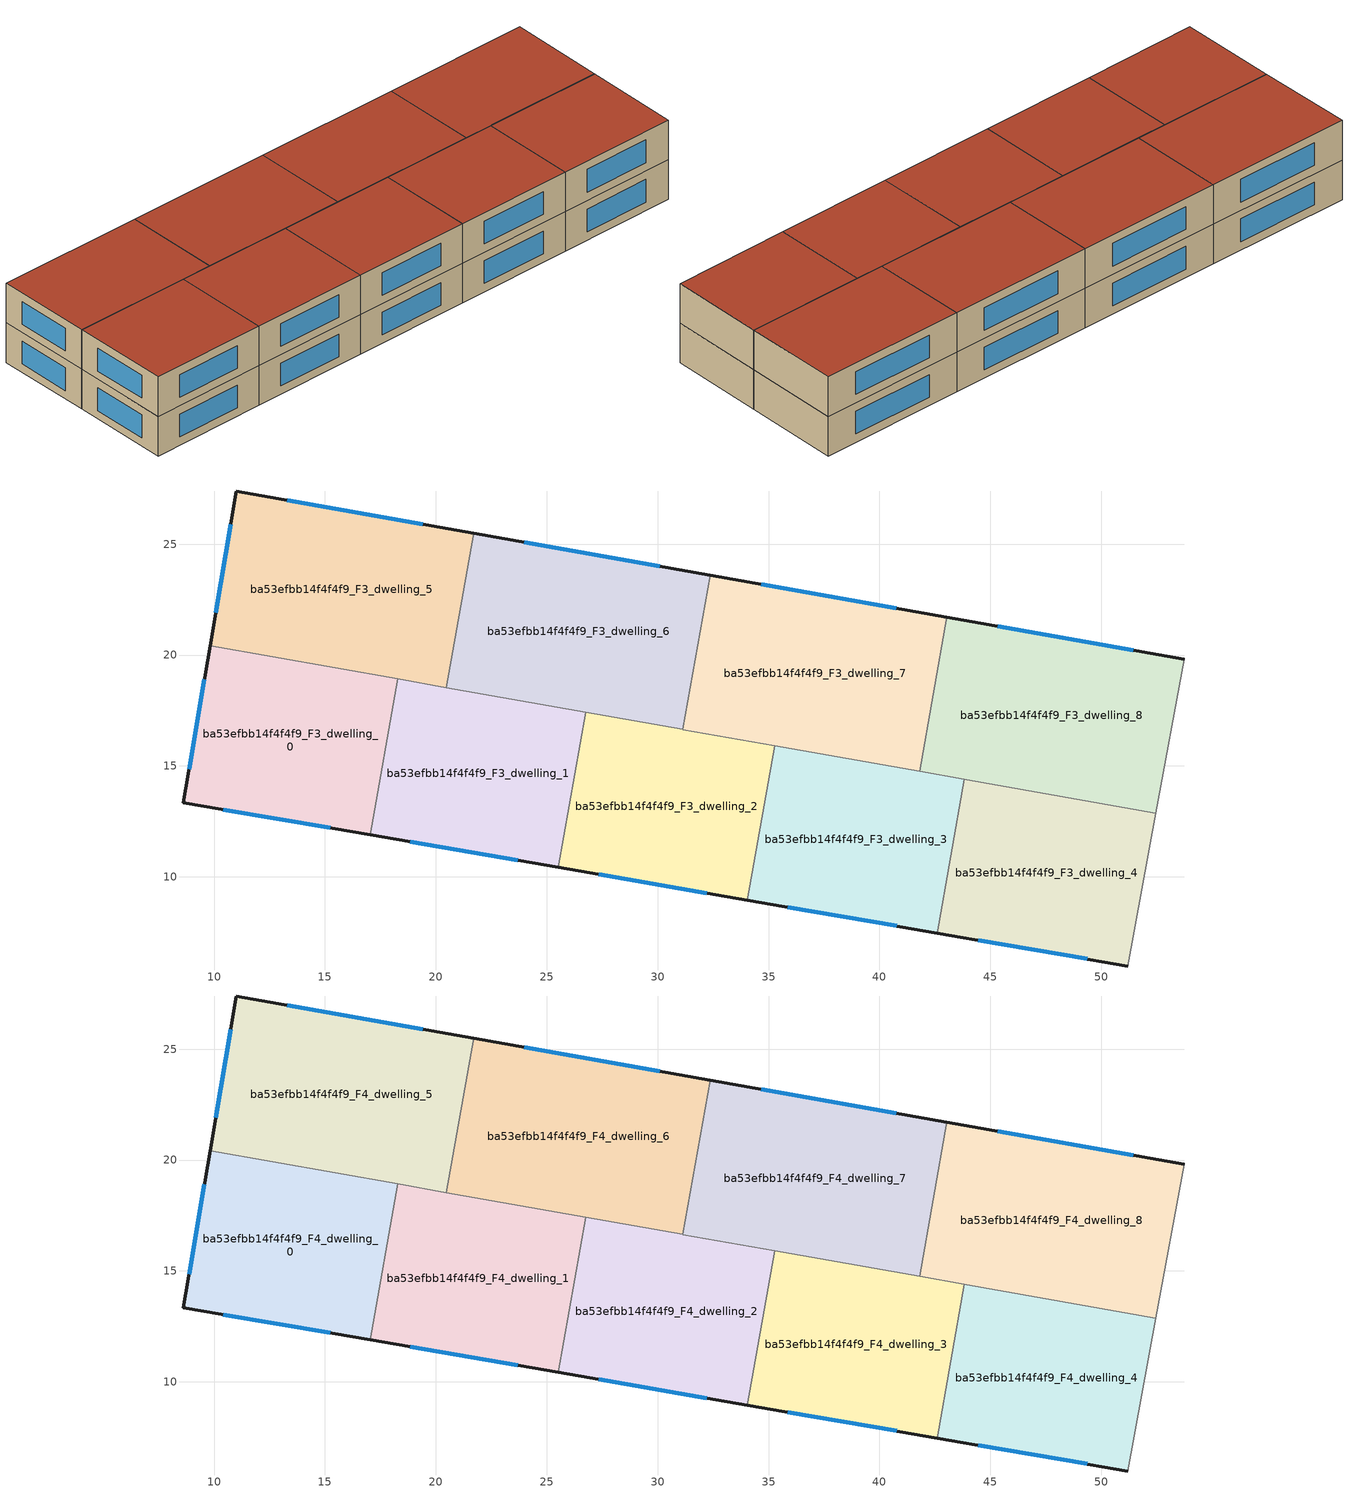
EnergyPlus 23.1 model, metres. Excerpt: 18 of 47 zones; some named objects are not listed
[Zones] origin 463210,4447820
ba53efbb14f4f4f9_F3_dwelling_0
 floor to ba53efbb14f4f4f9_F2_dwelling_0 (EU_floor_Construction): 18.28,18.92 17.03,11.89 8.62,13.34 9.82,20.42 z9
 wall outside (EU_wall_Construction): 9.82,20.42 8.62,13.34 17.03,11.89 z9:12
 wall to ba53efbb14f4f4f9_F3_dwelling_1 (EU_wall_Construction): 17.03,11.89 18.28,18.92 z9:12
 wall to ba53efbb14f4f4f9_F3_dwelling_5 (EU_wall_Construction): 18.28,18.92 9.82,20.42 z9:12
 window (EU_Window_Construction): 10.42,13.03 15.23,12.2 / 9.56,18.91 8.88,14.86 z9.64:11.36
ba53efbb14f4f4f9_F3_dwelling_1
 floor to ba53efbb14f4f4f9_F2_dwelling_1 (EU_floor_Construction): 26.75,17.42 25.51,10.42 17.03,11.89 18.28,18.92 z9
 wall outside (EU_wall_Construction): 17.03,11.89 25.51,10.42 z9:12
 wall to ba53efbb14f4f4f9_F3_dwelling_2 (EU_wall_Construction): 25.51,10.42 26.75,17.42 z9:12
 wall to ba53efbb14f4f4f9_F3_dwelling_6 (EU_wall_Construction): 26.75,17.42 20.47,18.53 z9:12
 wall to ba53efbb14f4f4f9_F3_dwelling_5 (EU_wall_Construction): 20.47,18.53 18.28,18.92 z9:12
 window (EU_Window_Construction): 18.85,11.57 23.7,10.74 z9.64:11.36
ba53efbb14f4f4f9_F3_dwelling_2
 floor to ba53efbb14f4f4f9_F2_dwelling_2 (EU_floor_Construction): 35.27,15.91 34.04,8.95 25.51,10.42 26.75,17.42 z9
 wall outside (EU_wall_Construction): 25.51,10.42 34.04,8.95 z9:12
 wall to ba53efbb14f4f4f9_F3_dwelling_3 (EU_wall_Construction): 34.04,8.95 35.27,15.91 z9:12
 wall to ba53efbb14f4f4f9_F3_dwelling_7 (EU_wall_Construction): 35.27,15.91 31.14,16.64 z9:12
 wall to ba53efbb14f4f4f9_F3_dwelling_6 (EU_wall_Construction): 31.14,16.64 26.75,17.42 z9:12
 window (EU_Window_Construction): 27.34,10.11 32.21,9.26 z9.64:11.36
ba53efbb14f4f4f9_F3_dwelling_3
 floor to ba53efbb14f4f4f9_F2_dwelling_3 (EU_floor_Construction): 43.84,14.39 42.61,7.46 34.04,8.95 35.27,15.91 z9
 wall outside (EU_wall_Construction): 34.04,8.95 42.61,7.46 z9:12
 wall to ba53efbb14f4f4f9_F3_dwelling_4 (EU_wall_Construction): 42.61,7.46 43.84,14.39 z9:12
 wall to ba53efbb14f4f4f9_F3_dwelling_8 (EU_wall_Construction): 43.84,14.39 41.81,14.75 z9:12
 wall to ba53efbb14f4f4f9_F3_dwelling_7 (EU_wall_Construction): 41.81,14.75 35.27,15.91 z9:12
 window (EU_Window_Construction): 35.87,8.63 40.77,7.78 z9.64:11.36
ba53efbb14f4f4f9_F3_dwelling_4
 floor to ba53efbb14f4f4f9_F2_dwelling_4 (EU_floor_Construction): 52.46,12.86 51.2,5.98 42.61,7.46 43.84,14.39 z9
 wall outside (EU_wall_Construction): 42.61,7.46 51.2,5.98 z9:12
 wall adiabatic (EU_wall_Construction): 51.2,5.98 52.46,12.86 z9:12
 wall to ba53efbb14f4f4f9_F3_dwelling_8 (EU_wall_Construction): 52.46,12.86 43.95,14.37 43.84,14.39 z9:12
 window (EU_Window_Construction): 44.45,7.15 49.36,6.3 z9.64:11.36
ba53efbb14f4f4f9_F3_dwelling_5
 floor to ba53efbb14f4f4f9_F2_dwelling_5 (EU_floor_Construction): 21.71,25.5 20.47,18.53 9.82,20.42 11.01,27.4 z9
 wall outside (EU_wall_Construction): 21.71,25.5 11.01,27.4 9.82,20.42 z9:12
 wall to ba53efbb14f4f4f9_F3_dwelling_6 (EU_wall_Construction): 20.47,18.53 21.71,25.5 z9:12
 window (EU_Window_Construction): 10.76,25.9 10.08,21.92 / 19.41,25.91 13.3,26.99 z9.64:11.36
ba53efbb14f4f4f9_F3_dwelling_6
 floor to ba53efbb14f4f4f9_F2_dwelling_6 (EU_floor_Construction): 32.38,23.61 31.14,16.64 20.47,18.53 21.71,25.5 z9
 wall outside (EU_wall_Construction): 32.38,23.61 21.71,25.5 z9:12
 wall to ba53efbb14f4f4f9_F3_dwelling_7 (EU_wall_Construction): 31.14,16.64 32.38,23.61 z9:12
 window (EU_Window_Construction): 30.09,24.01 23.99,25.09 z9.64:11.36
ba53efbb14f4f4f9_F3_dwelling_7
 floor to ba53efbb14f4f4f9_F2_dwelling_7 (EU_floor_Construction): 43.05,21.71 41.81,14.75 31.14,16.64 32.38,23.61 z9
 wall outside (EU_wall_Construction): 43.05,21.71 32.38,23.61 z9:12
 wall to ba53efbb14f4f4f9_F3_dwelling_8 (EU_wall_Construction): 41.81,14.75 43.05,21.71 z9:12
 window (EU_Window_Construction): 40.76,22.12 34.66,23.2 z9.64:11.36
ba53efbb14f4f4f9_F3_dwelling_8
 floor to ba53efbb14f4f4f9_F2_dwelling_8 (EU_floor_Construction): 53.74,19.82 52.46,12.86 41.81,14.75 43.05,21.71 z9
 wall outside (EU_wall_Construction): 53.74,19.82 43.05,21.71 z9:12
 wall adiabatic (EU_wall_Construction): 52.46,12.86 53.74,19.82 z9:12
 window (EU_Window_Construction): 51.45,20.22 45.34,21.31 z9.64:11.36
ba53efbb14f4f4f9_F4_dwelling_0
 floor to ba53efbb14f4f4f9_F3_dwelling_0 (EU_floor_Construction): 18.28,18.92 17.03,11.89 8.62,13.34 9.82,20.42 z12
 wall outside (EU_wall_Construction): 9.82,20.42 8.62,13.34 17.03,11.89 z12:15
 wall to ba53efbb14f4f4f9_F4_dwelling_1 (EU_wall_Construction): 17.03,11.89 18.28,18.92 z12:15
 wall to ba53efbb14f4f4f9_F4_dwelling_5 (EU_wall_Construction): 18.28,18.92 9.82,20.42 z12:15
 window (EU_Window_Construction): 10.42,13.03 15.23,12.2 / 9.56,18.91 8.88,14.86 z12.64:14.36
 roof outside (EU_roof_Construction): 17.03,11.89 18.28,18.92 9.82,20.42 8.62,13.34 z15
ba53efbb14f4f4f9_F4_dwelling_1
 floor to ba53efbb14f4f4f9_F3_dwelling_1 (EU_floor_Construction): 26.75,17.42 25.51,10.42 17.03,11.89 18.28,18.92 z12
 wall outside (EU_wall_Construction): 17.03,11.89 25.51,10.42 z12:15
 wall to ba53efbb14f4f4f9_F4_dwelling_2 (EU_wall_Construction): 25.51,10.42 26.75,17.42 z12:15
 wall to ba53efbb14f4f4f9_F4_dwelling_6 (EU_wall_Construction): 26.75,17.42 20.47,18.53 z12:15
 wall to ba53efbb14f4f4f9_F4_dwelling_5 (EU_wall_Construction): 20.47,18.53 18.28,18.92 z12:15
 window (EU_Window_Construction): 18.85,11.57 23.7,10.74 z12.64:14.36
 roof outside (EU_roof_Construction): 25.51,10.42 26.75,17.42 18.28,18.92 17.03,11.89 z15
ba53efbb14f4f4f9_F4_dwelling_2
 floor to ba53efbb14f4f4f9_F3_dwelling_2 (EU_floor_Construction): 35.27,15.91 34.04,8.95 25.51,10.42 26.75,17.42 z12
 wall outside (EU_wall_Construction): 25.51,10.42 34.04,8.95 z12:15
 wall to ba53efbb14f4f4f9_F4_dwelling_3 (EU_wall_Construction): 34.04,8.95 35.27,15.91 z12:15
 wall to ba53efbb14f4f4f9_F4_dwelling_7 (EU_wall_Construction): 35.27,15.91 31.14,16.64 z12:15
 wall to ba53efbb14f4f4f9_F4_dwelling_6 (EU_wall_Construction): 31.14,16.64 26.75,17.42 z12:15
 window (EU_Window_Construction): 27.34,10.11 32.21,9.26 z12.64:14.36
 roof outside (EU_roof_Construction): 34.04,8.95 35.27,15.91 26.75,17.42 25.51,10.42 z15
ba53efbb14f4f4f9_F4_dwelling_3
 floor to ba53efbb14f4f4f9_F3_dwelling_3 (EU_floor_Construction): 43.84,14.39 42.61,7.46 34.04,8.95 35.27,15.91 z12
 wall outside (EU_wall_Construction): 34.04,8.95 42.61,7.46 z12:15
 wall to ba53efbb14f4f4f9_F4_dwelling_4 (EU_wall_Construction): 42.61,7.46 43.84,14.39 z12:15
 wall to ba53efbb14f4f4f9_F4_dwelling_8 (EU_wall_Construction): 43.84,14.39 41.81,14.75 z12:15
 wall to ba53efbb14f4f4f9_F4_dwelling_7 (EU_wall_Construction): 41.81,14.75 35.27,15.91 z12:15
 window (EU_Window_Construction): 35.87,8.63 40.77,7.78 z12.64:14.36
 roof outside (EU_roof_Construction): 42.61,7.46 43.84,14.39 35.27,15.91 34.04,8.95 z15
ba53efbb14f4f4f9_F4_dwelling_4
 floor to ba53efbb14f4f4f9_F3_dwelling_4 (EU_floor_Construction): 52.46,12.86 51.2,5.98 42.61,7.46 43.84,14.39 z12
 wall outside (EU_wall_Construction): 42.61,7.46 51.2,5.98 z12:15
 wall adiabatic (EU_wall_Construction): 51.2,5.98 52.46,12.86 z12:15
 wall to ba53efbb14f4f4f9_F4_dwelling_8 (EU_wall_Construction): 52.46,12.86 43.95,14.37 43.84,14.39 z12:15
 window (EU_Window_Construction): 44.45,7.15 49.36,6.3 z12.64:14.36
 roof outside (EU_roof_Construction): 51.2,5.98 52.46,12.86 43.84,14.39 42.61,7.46 z15
ba53efbb14f4f4f9_F4_dwelling_5
 floor to ba53efbb14f4f4f9_F3_dwelling_5 (EU_floor_Construction): 21.71,25.5 20.47,18.53 9.82,20.42 11.01,27.4 z12
 wall outside (EU_wall_Construction): 21.71,25.5 11.01,27.4 9.82,20.42 z12:15
 wall to ba53efbb14f4f4f9_F4_dwelling_6 (EU_wall_Construction): 20.47,18.53 21.71,25.5 z12:15
 window (EU_Window_Construction): 10.76,25.9 10.08,21.92 / 19.41,25.91 13.3,26.99 z12.64:14.36
 roof outside (EU_roof_Construction): 20.47,18.53 21.71,25.5 11.01,27.4 9.82,20.42 z15
ba53efbb14f4f4f9_F4_dwelling_6
 floor to ba53efbb14f4f4f9_F3_dwelling_6 (EU_floor_Construction): 32.38,23.61 31.14,16.64 20.47,18.53 21.71,25.5 z12
 wall outside (EU_wall_Construction): 32.38,23.61 21.71,25.5 z12:15
 wall to ba53efbb14f4f4f9_F4_dwelling_7 (EU_wall_Construction): 31.14,16.64 32.38,23.61 z12:15
 window (EU_Window_Construction): 30.09,24.01 23.99,25.09 z12.64:14.36
 roof outside (EU_roof_Construction): 31.14,16.64 32.38,23.61 21.71,25.5 20.47,18.53 z15
ba53efbb14f4f4f9_F4_dwelling_7
 floor to ba53efbb14f4f4f9_F3_dwelling_7 (EU_floor_Construction): 43.05,21.71 41.81,14.75 31.14,16.64 32.38,23.61 z12
 wall outside (EU_wall_Construction): 43.05,21.71 32.38,23.61 z12:15
 wall to ba53efbb14f4f4f9_F4_dwelling_8 (EU_wall_Construction): 41.81,14.75 43.05,21.71 z12:15
 window (EU_Window_Construction): 40.76,22.12 34.66,23.2 z12.64:14.36
 roof outside (EU_roof_Construction): 41.81,14.75 43.05,21.71 32.38,23.61 31.14,16.64 z15
ba53efbb14f4f4f9_F4_dwelling_8
 floor to ba53efbb14f4f4f9_F3_dwelling_8 (EU_floor_Construction): 53.74,19.82 52.46,12.86 41.81,14.75 43.05,21.71 z12
 wall outside (EU_wall_Construction): 53.74,19.82 43.05,21.71 z12:15
 wall adiabatic (EU_wall_Construction): 52.46,12.86 53.74,19.82 z12:15
 window (EU_Window_Construction): 51.45,20.22 45.34,21.31 z12.64:14.36
 roof outside (EU_roof_Construction): 52.46,12.86 53.74,19.82 43.05,21.71 41.81,14.75 z15
[Building]
EU S2 Campaign: North Axis=0; Terrain=City; Solar Distribution=FullExterior
[Site:Location]
Yerevan-Zvartnots.Intl.AP: Latitude=40.15; Longitude=44.383; Time Zone=4; Elevation=854
[SizingPeriod:WeatherFileDays]
AnnualSizingPeriod: Begin Month=1; Begin Day of Month=1; End Month=12; End Day of Month=31; Day of Week for Start Day=Monday; Use Weather File Daylight Saving Period=No; Use Weather File Rain and Snow Indicators=No
[MATERIAL]
EU_InternalMass_Material: Roughness=MediumRough; Thickness=0.1; Conductivity=1; Density=1800; Specific Heat=900; Thermal Absorptance=0.9; Solar Absorptance=0.7; Visible Absorptance=0.7
[MATERIAL:NOMASS] Roughness=MediumRough; Thermal Absorptance=0.9; Solar Absorptance=0.7; Visible Absorptance=0.7
Name | Thermal Resistance
EU_wall_NoMass | 1.05043
EU_roof_NoMass | 1.45357
EU_floor_NoMass | 0.478065
[WINDOWMATERIAL:SIMPLEGLAZINGSYSTEM]
EU_Window_SimpleGlazing: UFactor=2.5566; Solar Heat Gain Coefficient=0.75; Visible Transmittance=0.75
[CONSTRUCTION]
EU_wall_Construction: EU_wall_NoMass
EU_roof_Construction: EU_roof_NoMass
EU_floor_Construction: EU_floor_NoMass
EU_Window_Construction: EU_Window_SimpleGlazing
EU_InternalMass_Construction: EU_InternalMass_Material
[ZONE] Type=1; Multiplier=1; Ceiling Height=autocalculate; Floor Area=autocalculate; Part of Total Floor Area=Yes
Name | Volume
ba53efbb14f4f4f9_F3_dwelling_0; ba53efbb14f4f4f9_F4_dwelling_0 | 183.999
ba53efbb14f4f4f9_F3_dwelling_1; ba53efbb14f4f4f9_F4_dwelling_1 | 183.987
ba53efbb14f4f4f9_F3_dwelling_2; ba53efbb14f4f4f9_F4_dwelling_2 | 183.983
ba53efbb14f4f4f9_F3_dwelling_3; ba53efbb14f4f4f9_F4_dwelling_3 | 183.976
ba53efbb14f4f4f9_F3_dwelling_4; ba53efbb14f4f4f9_F4_dwelling_4 | 183.98
ba53efbb14f4f4f9_F3_dwelling_5; ba53efbb14f4f4f9_F4_dwelling_5 | 229.968
ba53efbb14f4f4f9_F3_dwelling_6; ba53efbb14f4f4f9_F4_dwelling_6 | 230.001
ba53efbb14f4f4f9_F3_dwelling_7; ba53efbb14f4f4f9_F4_dwelling_7 | 229.963
ba53efbb14f4f4f9_F3_dwelling_8; ba53efbb14f4f4f9_F4_dwelling_8 | 229.984
[INTERNALMASS] Construction=EU_InternalMass_Construction
Name | Zone or ZoneList | Surface Area
ba53efbb14f4f4f9_F3_dwelling_0_EU_InternalMass | ba53efbb14f4f4f9_F3_dwelling_0 | 61.333
ba53efbb14f4f4f9_F3_dwelling_1_EU_InternalMass | ba53efbb14f4f4f9_F3_dwelling_1 | 61.329
ba53efbb14f4f4f9_F3_dwelling_2_EU_InternalMass | ba53efbb14f4f4f9_F3_dwelling_2 | 61.3277
ba53efbb14f4f4f9_F3_dwelling_3_EU_InternalMass | ba53efbb14f4f4f9_F3_dwelling_3 | 61.3251
ba53efbb14f4f4f9_F3_dwelling_4_EU_InternalMass | ba53efbb14f4f4f9_F3_dwelling_4 | 61.3268
ba53efbb14f4f4f9_F3_dwelling_5_EU_InternalMass | ba53efbb14f4f4f9_F3_dwelling_5 | 76.6561
ba53efbb14f4f4f9_F3_dwelling_6_EU_InternalMass | ba53efbb14f4f4f9_F3_dwelling_6 | 76.6671
ba53efbb14f4f4f9_F3_dwelling_7_EU_InternalMass | ba53efbb14f4f4f9_F3_dwelling_7 | 76.6544
ba53efbb14f4f4f9_F3_dwelling_8_EU_InternalMass | ba53efbb14f4f4f9_F3_dwelling_8 | 76.6613
ba53efbb14f4f4f9_F4_dwelling_0_EU_InternalMass | ba53efbb14f4f4f9_F4_dwelling_0 | 61.333
ba53efbb14f4f4f9_F4_dwelling_1_EU_InternalMass | ba53efbb14f4f4f9_F4_dwelling_1 | 61.329
ba53efbb14f4f4f9_F4_dwelling_2_EU_InternalMass | ba53efbb14f4f4f9_F4_dwelling_2 | 61.3277
ba53efbb14f4f4f9_F4_dwelling_3_EU_InternalMass | ba53efbb14f4f4f9_F4_dwelling_3 | 61.3251
ba53efbb14f4f4f9_F4_dwelling_4_EU_InternalMass | ba53efbb14f4f4f9_F4_dwelling_4 | 61.3268
ba53efbb14f4f4f9_F4_dwelling_5_EU_InternalMass | ba53efbb14f4f4f9_F4_dwelling_5 | 76.6561
ba53efbb14f4f4f9_F4_dwelling_6_EU_InternalMass | ba53efbb14f4f4f9_F4_dwelling_6 | 76.6671
ba53efbb14f4f4f9_F4_dwelling_7_EU_InternalMass | ba53efbb14f4f4f9_F4_dwelling_7 | 76.6544
ba53efbb14f4f4f9_F4_dwelling_8_EU_InternalMass | ba53efbb14f4f4f9_F4_dwelling_8 | 76.6613
[OTHEREQUIPMENT] Fuel Type=Electricity; Design Level Calculation Method=Watts/Area; Power per Zone Floor Area=1; Fraction Latent=0; Fraction Radiant=0; Fraction Lost=0; Carbon Dioxide Generation Rate=0; EndUse Subcategory=EU_Step8_InternalGains
Name | Zone or ZoneList or Space or SpaceList | Schedule
EU_Step8_InternalGain_ba53efbb14f4f4f9_F3_dwelling_0_f000 | ba53efbb14f4f4f9_F3_dwelling_0 | EU_Step8_GainSchedule_ba53efbb14f4f4f9_F3_dwelling_0_f000
EU_Step8_InternalGain_ba53efbb14f4f4f9_F3_dwelling_1_f000 | ba53efbb14f4f4f9_F3_dwelling_1 | EU_Step8_GainSchedule_ba53efbb14f4f4f9_F3_dwelling_1_f000
EU_Step8_InternalGain_ba53efbb14f4f4f9_F3_dwelling_2_f000 | ba53efbb14f4f4f9_F3_dwelling_2 | EU_Step8_GainSchedule_ba53efbb14f4f4f9_F3_dwelling_2_f000
EU_Step8_InternalGain_ba53efbb14f4f4f9_F3_dwelling_3_f000 | ba53efbb14f4f4f9_F3_dwelling_3 | EU_Step8_GainSchedule_ba53efbb14f4f4f9_F3_dwelling_3_f000
EU_Step8_InternalGain_ba53efbb14f4f4f9_F3_dwelling_4_f000 | ba53efbb14f4f4f9_F3_dwelling_4 | EU_Step8_GainSchedule_ba53efbb14f4f4f9_F3_dwelling_4_f000
EU_Step8_InternalGain_ba53efbb14f4f4f9_F3_dwelling_5_f000 | ba53efbb14f4f4f9_F3_dwelling_5 | EU_Step8_GainSchedule_ba53efbb14f4f4f9_F3_dwelling_5_f000
EU_Step8_InternalGain_ba53efbb14f4f4f9_F3_dwelling_6_f000 | ba53efbb14f4f4f9_F3_dwelling_6 | EU_Step8_GainSchedule_ba53efbb14f4f4f9_F3_dwelling_6_f000
EU_Step8_InternalGain_ba53efbb14f4f4f9_F3_dwelling_7_f000 | ba53efbb14f4f4f9_F3_dwelling_7 | EU_Step8_GainSchedule_ba53efbb14f4f4f9_F3_dwelling_7_f000
EU_Step8_InternalGain_ba53efbb14f4f4f9_F3_dwelling_8_f000 | ba53efbb14f4f4f9_F3_dwelling_8 | EU_Step8_GainSchedule_ba53efbb14f4f4f9_F3_dwelling_8_f000
EU_Step8_InternalGain_ba53efbb14f4f4f9_F4_dwelling_0_f000 | ba53efbb14f4f4f9_F4_dwelling_0 | EU_Step8_GainSchedule_ba53efbb14f4f4f9_F4_dwelling_0_f000
EU_Step8_InternalGain_ba53efbb14f4f4f9_F4_dwelling_1_f000 | ba53efbb14f4f4f9_F4_dwelling_1 | EU_Step8_GainSchedule_ba53efbb14f4f4f9_F4_dwelling_1_f000
EU_Step8_InternalGain_ba53efbb14f4f4f9_F4_dwelling_2_f000 | ba53efbb14f4f4f9_F4_dwelling_2 | EU_Step8_GainSchedule_ba53efbb14f4f4f9_F4_dwelling_2_f000
EU_Step8_InternalGain_ba53efbb14f4f4f9_F4_dwelling_3_f000 | ba53efbb14f4f4f9_F4_dwelling_3 | EU_Step8_GainSchedule_ba53efbb14f4f4f9_F4_dwelling_3_f000
EU_Step8_InternalGain_ba53efbb14f4f4f9_F4_dwelling_4_f000 | ba53efbb14f4f4f9_F4_dwelling_4 | EU_Step8_GainSchedule_ba53efbb14f4f4f9_F4_dwelling_4_f000
EU_Step8_InternalGain_ba53efbb14f4f4f9_F4_dwelling_5_f000 | ba53efbb14f4f4f9_F4_dwelling_5 | EU_Step8_GainSchedule_ba53efbb14f4f4f9_F4_dwelling_5_f000
EU_Step8_InternalGain_ba53efbb14f4f4f9_F4_dwelling_6_f000 | ba53efbb14f4f4f9_F4_dwelling_6 | EU_Step8_GainSchedule_ba53efbb14f4f4f9_F4_dwelling_6_f000
EU_Step8_InternalGain_ba53efbb14f4f4f9_F4_dwelling_7_f000 | ba53efbb14f4f4f9_F4_dwelling_7 | EU_Step8_GainSchedule_ba53efbb14f4f4f9_F4_dwelling_7_f000
EU_Step8_InternalGain_ba53efbb14f4f4f9_F4_dwelling_8_f000 | ba53efbb14f4f4f9_F4_dwelling_8 | EU_Step8_GainSchedule_ba53efbb14f4f4f9_F4_dwelling_8_f000
[ZONEVENTILATION:DESIGNFLOWRATE] Schedule=EU_AlwaysOn; Design Flow Rate Calculation Method=AirChanges/Hour; Air Changes per Hour=0.557805; Ventilation Type=Natural; Fan Pressure Rise=0; Fan Total Efficiency=1; Constant Term Coefficient=1; Temperature Term Coefficient=0; Velocity Term Coefficient=0; Velocity Squared Term Coefficient=0; Minimum Indoor Temperature=-100; Maximum Indoor Temperature=100; Delta Temperature=-100; Minimum Outdoor Temperature=-100; Maximum Outdoor Temperature=100; Maximum Wind Speed=40
Name | Zone or ZoneList or Space or SpaceList
EU_ConstantAir_ba53efbb14f4f4f9_F3_dwelling_0 | ba53efbb14f4f4f9_F3_dwelling_0
EU_ConstantAir_ba53efbb14f4f4f9_F3_dwelling_1 | ba53efbb14f4f4f9_F3_dwelling_1
EU_ConstantAir_ba53efbb14f4f4f9_F3_dwelling_2 | ba53efbb14f4f4f9_F3_dwelling_2
EU_ConstantAir_ba53efbb14f4f4f9_F3_dwelling_3 | ba53efbb14f4f4f9_F3_dwelling_3
EU_ConstantAir_ba53efbb14f4f4f9_F3_dwelling_4 | ba53efbb14f4f4f9_F3_dwelling_4
EU_ConstantAir_ba53efbb14f4f4f9_F3_dwelling_5 | ba53efbb14f4f4f9_F3_dwelling_5
EU_ConstantAir_ba53efbb14f4f4f9_F3_dwelling_6 | ba53efbb14f4f4f9_F3_dwelling_6
EU_ConstantAir_ba53efbb14f4f4f9_F3_dwelling_7 | ba53efbb14f4f4f9_F3_dwelling_7
EU_ConstantAir_ba53efbb14f4f4f9_F3_dwelling_8 | ba53efbb14f4f4f9_F3_dwelling_8
EU_ConstantAir_ba53efbb14f4f4f9_F4_dwelling_0 | ba53efbb14f4f4f9_F4_dwelling_0
EU_ConstantAir_ba53efbb14f4f4f9_F4_dwelling_1 | ba53efbb14f4f4f9_F4_dwelling_1
EU_ConstantAir_ba53efbb14f4f4f9_F4_dwelling_2 | ba53efbb14f4f4f9_F4_dwelling_2
EU_ConstantAir_ba53efbb14f4f4f9_F4_dwelling_3 | ba53efbb14f4f4f9_F4_dwelling_3
EU_ConstantAir_ba53efbb14f4f4f9_F4_dwelling_4 | ba53efbb14f4f4f9_F4_dwelling_4
EU_ConstantAir_ba53efbb14f4f4f9_F4_dwelling_5 | ba53efbb14f4f4f9_F4_dwelling_5
EU_ConstantAir_ba53efbb14f4f4f9_F4_dwelling_6 | ba53efbb14f4f4f9_F4_dwelling_6
EU_ConstantAir_ba53efbb14f4f4f9_F4_dwelling_7 | ba53efbb14f4f4f9_F4_dwelling_7
EU_ConstantAir_ba53efbb14f4f4f9_F4_dwelling_8 | ba53efbb14f4f4f9_F4_dwelling_8
[HVACTEMPLATE:ZONE:IDEALLOADSAIRSYSTEM] System Availability Schedule=EU_AlwaysOn; Maximum Heating Supply Air Temperature=50; Minimum Cooling Supply Air Temperature=13; Maximum Heating Supply Air Humidity Ratio=0.0156; Minimum Cooling Supply Air Humidity Ratio=0.0077; Heating Limit=NoLimit; Cooling Limit=NoLimit; Heating Availability Schedule=EU_AlwaysOn; Cooling Availability Schedule=EU_CoolingOff; Dehumidification Control Type=ConstantSensibleHeatRatio; Cooling Sensible Heat Ratio=0.7; Dehumidification Setpoint=60; Humidification Control Type=None; Humidification Setpoint=30; Outdoor Air Method=None; Outdoor Air Flow Rate per Person=0.00944; Outdoor Air Flow Rate per Zone Floor Area=0; Outdoor Air Flow Rate per Zone=0; Demand Controlled Ventilation Type=None; Outdoor Air Economizer Type=NoEconomizer; Heat Recovery Type=None; Sensible Heat Recovery Effectiveness=0.7; Latent Heat Recovery Effectiveness=0.65
Name | Template Thermostat
ba53efbb14f4f4f9_F3_dwelling_0 | EU_HeatOnly_ba53efbb14f4f4f9_F3_dwelling_0
ba53efbb14f4f4f9_F3_dwelling_1 | EU_HeatOnly_ba53efbb14f4f4f9_F3_dwelling_1
ba53efbb14f4f4f9_F3_dwelling_2 | EU_HeatOnly_ba53efbb14f4f4f9_F3_dwelling_2
ba53efbb14f4f4f9_F3_dwelling_3 | EU_HeatOnly_ba53efbb14f4f4f9_F3_dwelling_3
ba53efbb14f4f4f9_F3_dwelling_4 | EU_HeatOnly_ba53efbb14f4f4f9_F3_dwelling_4
ba53efbb14f4f4f9_F3_dwelling_5 | EU_HeatOnly_ba53efbb14f4f4f9_F3_dwelling_5
ba53efbb14f4f4f9_F3_dwelling_6 | EU_HeatOnly_ba53efbb14f4f4f9_F3_dwelling_6
ba53efbb14f4f4f9_F3_dwelling_7 | EU_HeatOnly_ba53efbb14f4f4f9_F3_dwelling_7
ba53efbb14f4f4f9_F3_dwelling_8 | EU_HeatOnly_ba53efbb14f4f4f9_F3_dwelling_8
ba53efbb14f4f4f9_F4_dwelling_0 | EU_HeatOnly_ba53efbb14f4f4f9_F4_dwelling_0
ba53efbb14f4f4f9_F4_dwelling_1 | EU_HeatOnly_ba53efbb14f4f4f9_F4_dwelling_1
ba53efbb14f4f4f9_F4_dwelling_2 | EU_HeatOnly_ba53efbb14f4f4f9_F4_dwelling_2
ba53efbb14f4f4f9_F4_dwelling_3 | EU_HeatOnly_ba53efbb14f4f4f9_F4_dwelling_3
ba53efbb14f4f4f9_F4_dwelling_4 | EU_HeatOnly_ba53efbb14f4f4f9_F4_dwelling_4
ba53efbb14f4f4f9_F4_dwelling_5 | EU_HeatOnly_ba53efbb14f4f4f9_F4_dwelling_5
ba53efbb14f4f4f9_F4_dwelling_6 | EU_HeatOnly_ba53efbb14f4f4f9_F4_dwelling_6
ba53efbb14f4f4f9_F4_dwelling_7 | EU_HeatOnly_ba53efbb14f4f4f9_F4_dwelling_7
ba53efbb14f4f4f9_F4_dwelling_8 | EU_HeatOnly_ba53efbb14f4f4f9_F4_dwelling_8
[SIZING:ZONE] Zone Cooling Design Supply Air Temperature Input Method=SupplyAirTemperature; Zone Cooling Design Supply Air Temperature=13; Zone Heating Design Supply Air Temperature Input Method=SupplyAirTemperature; Zone Heating Design Supply Air Temperature=50; Zone Cooling Design Supply Air Humidity Ratio=0.008; Zone Heating Design Supply Air Humidity Ratio=0.008; Cooling Design Air Flow Method=DesignDay; Cooling Design Air Flow Rate=0; Cooling Minimum Air Flow per Zone Floor Area=0.000762; Cooling Minimum Air Flow=0; Cooling Minimum Air Flow Fraction=0.2; Heating Design Air Flow Method=DesignDay; Heating Design Air Flow Rate=0; Heating Maximum Air Flow per Zone Floor Area=0.002032; Heating Maximum Air Flow=0.141576; Heating Maximum Air Flow Fraction=0.3; Account for Dedicated Outdoor Air System=No; Dedicated Outdoor Air System Control Strategy=NeutralSupplyAir; Dedicated Outdoor Air Low Setpoint Temperature for Design=autosize; Dedicated Outdoor Air High Setpoint Temperature for Design=autosize; Zone Load Sizing Method=Sensible Load Only No Latent Load; Zone Latent Cooling Design Supply Air Humidity Ratio Input Method=HumidityRatioDifference; Zone Cooling Design Supply Air Humidity Ratio Difference=0.005; Zone Latent Heating Design Supply Air Humidity Ratio Input Method=HumidityRatioDifference; Zone Humidification Design Supply Air Humidity Ratio Difference=0.005
ba53efbb14f4f4f9_F3_dwelling_0; ba53efbb14f4f4f9_F3_dwelling_1; ba53efbb14f4f4f9_F3_dwelling_2; ba53efbb14f4f4f9_F3_dwelling_3; ba53efbb14f4f4f9_F3_dwelling_4; ba53efbb14f4f4f9_F3_dwelling_5; ba53efbb14f4f4f9_F3_dwelling_6; ba53efbb14f4f4f9_F3_dwelling_7; ba53efbb14f4f4f9_F3_dwelling_8; ba53efbb14f4f4f9_F4_dwelling_0; ba53efbb14f4f4f9_F4_dwelling_1; ba53efbb14f4f4f9_F4_dwelling_2; ba53efbb14f4f4f9_F4_dwelling_3; ba53efbb14f4f4f9_F4_dwelling_4; ba53efbb14f4f4f9_F4_dwelling_5; ba53efbb14f4f4f9_F4_dwelling_6; ba53efbb14f4f4f9_F4_dwelling_7; ba53efbb14f4f4f9_F4_dwelling_8
[SCHEDULE:CONSTANT]
Name | Hourly Value
EU_AlwaysOn | 1
EU_CoolingOff | 0
[SCHEDULE:FILE] Column Number=1; Rows to Skip at Top=0; Number of Hours of Data=8760; Column Separator=Comma; Interpolate to Timestep=No; Minutes per Item=60; Adjust Schedule for Daylight Savings=Yes
Name | File
EU_Step8_GainSchedule_ba53efbb14f4f4f9_F3_dwelling_0_f000 | ../../schedules/ba53efbb14f4f4f9/ba53efbb14f4f4f9_F3_dwelling_0_f000_gain.csv
EU_Step8_GainSchedule_ba53efbb14f4f4f9_F3_dwelling_1_f000 | ../../schedules/ba53efbb14f4f4f9/ba53efbb14f4f4f9_F3_dwelling_1_f000_gain.csv
EU_Step8_GainSchedule_ba53efbb14f4f4f9_F3_dwelling_2_f000 | ../../schedules/ba53efbb14f4f4f9/ba53efbb14f4f4f9_F3_dwelling_2_f000_gain.csv
EU_Step8_GainSchedule_ba53efbb14f4f4f9_F3_dwelling_3_f000 | ../../schedules/ba53efbb14f4f4f9/ba53efbb14f4f4f9_F3_dwelling_3_f000_gain.csv
EU_Step8_GainSchedule_ba53efbb14f4f4f9_F3_dwelling_4_f000 | ../../schedules/ba53efbb14f4f4f9/ba53efbb14f4f4f9_F3_dwelling_4_f000_gain.csv
EU_Step8_GainSchedule_ba53efbb14f4f4f9_F3_dwelling_5_f000 | ../../schedules/ba53efbb14f4f4f9/ba53efbb14f4f4f9_F3_dwelling_5_f000_gain.csv
EU_Step8_GainSchedule_ba53efbb14f4f4f9_F3_dwelling_6_f000 | ../../schedules/ba53efbb14f4f4f9/ba53efbb14f4f4f9_F3_dwelling_6_f000_gain.csv
EU_Step8_GainSchedule_ba53efbb14f4f4f9_F3_dwelling_7_f000 | ../../schedules/ba53efbb14f4f4f9/ba53efbb14f4f4f9_F3_dwelling_7_f000_gain.csv
EU_Step8_GainSchedule_ba53efbb14f4f4f9_F3_dwelling_8_f000 | ../../schedules/ba53efbb14f4f4f9/ba53efbb14f4f4f9_F3_dwelling_8_f000_gain.csv
EU_Step8_GainSchedule_ba53efbb14f4f4f9_F4_dwelling_0_f000 | ../../schedules/ba53efbb14f4f4f9/ba53efbb14f4f4f9_F4_dwelling_0_f000_gain.csv
EU_Step8_GainSchedule_ba53efbb14f4f4f9_F4_dwelling_1_f000 | ../../schedules/ba53efbb14f4f4f9/ba53efbb14f4f4f9_F4_dwelling_1_f000_gain.csv
EU_Step8_GainSchedule_ba53efbb14f4f4f9_F4_dwelling_2_f000 | ../../schedules/ba53efbb14f4f4f9/ba53efbb14f4f4f9_F4_dwelling_2_f000_gain.csv
EU_Step8_GainSchedule_ba53efbb14f4f4f9_F4_dwelling_3_f000 | ../../schedules/ba53efbb14f4f4f9/ba53efbb14f4f4f9_F4_dwelling_3_f000_gain.csv
EU_Step8_GainSchedule_ba53efbb14f4f4f9_F4_dwelling_4_f000 | ../../schedules/ba53efbb14f4f4f9/ba53efbb14f4f4f9_F4_dwelling_4_f000_gain.csv
EU_Step8_GainSchedule_ba53efbb14f4f4f9_F4_dwelling_5_f000 | ../../schedules/ba53efbb14f4f4f9/ba53efbb14f4f4f9_F4_dwelling_5_f000_gain.csv
EU_Step8_GainSchedule_ba53efbb14f4f4f9_F4_dwelling_6_f000 | ../../schedules/ba53efbb14f4f4f9/ba53efbb14f4f4f9_F4_dwelling_6_f000_gain.csv
EU_Step8_GainSchedule_ba53efbb14f4f4f9_F4_dwelling_7_f000 | ../../schedules/ba53efbb14f4f4f9/ba53efbb14f4f4f9_F4_dwelling_7_f000_gain.csv
EU_Step8_GainSchedule_ba53efbb14f4f4f9_F4_dwelling_8_f000 | ../../schedules/ba53efbb14f4f4f9/ba53efbb14f4f4f9_F4_dwelling_8_f000_gain.csv
